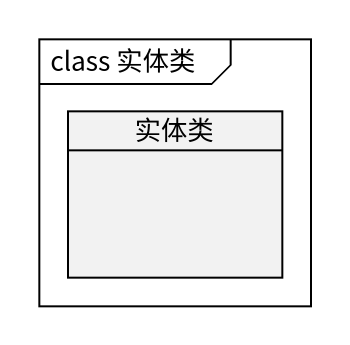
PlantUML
@startuml
mainframe class 实体类
hide circle
hide empty members
class 实体类
@enduml
